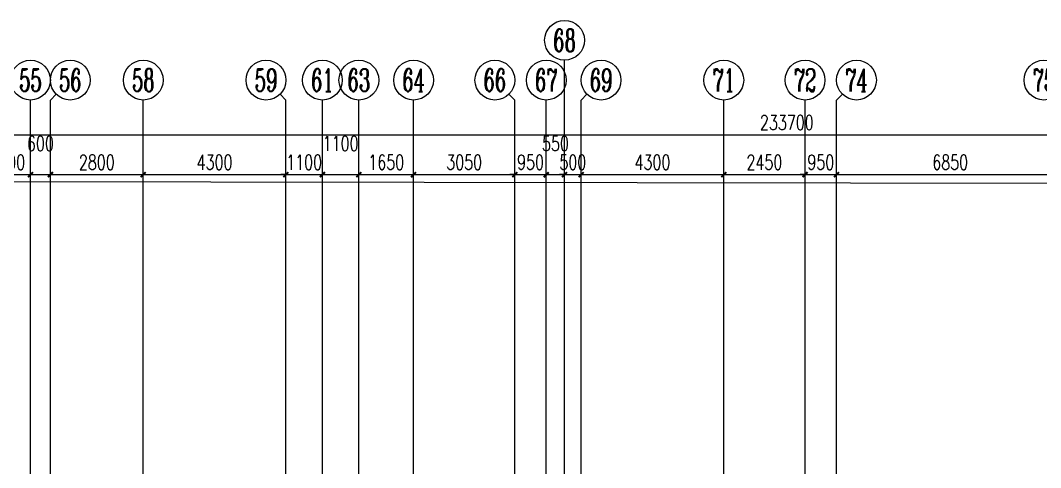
# Model space of a CAD drawing. Extents: x 369444 to 684549, y -549309 to 575337.
# Drawn here: x 474271 to 505025, y 471625 to 485105 of the extents above; entities that cross this region are included whole.
import ezdxf
from ezdxf.enums import TextEntityAlignment as Align

# ---------------------------------------------------------------- set-up
doc = ezdxf.new("R2010")
doc.units = 0
doc.header["$LTSCALE"] = 1000
doc.header["$MEASUREMENT"] = 0
for name, color, linetype in [('AXIS', 3, 'Continuous'), ('AXIS_TEXT', 7, 'Continuous'), ('DOTE', 1, 'Continuous')]:
    doc.layers.add(name, color=color, linetype=linetype)
doc.layers.add('不要动图层', color=140, linetype='Continuous', plot=False)
doc.styles.add('_TCH_AXIS', font='COMPLEX', dxfattribs={"bigfont": 'GBCBIG'})
doc.styles.add('_TCH_DIM_T3', font='SIMPLEX', dxfattribs={"width": 0.705882, "bigfont": 'GBCBIG'})
doc.styles.add('COMPLEX', font='COMPLEX')
doc.dimstyles.new('_TCH_ARCH&&150', dxfattribs={"dimtxt": 446.25, "dimasz": 150, "dimexe": 375, "dimexo": 450, "dimgap": 150, "dimtad": 1, "dimdec": 0, "dimzin": 0, "dimdsep": 46, "dimtxsty": '_TCH_DIM_T3', "dimblk": 'ARCHTICK', "dimcen": 0.09, "dimclrt": 7, "dimazin": 2, "dimtfac": 1, "dimtdec": 0, "dimtix": 1, "dimtmove": 2, "dimatfit": 3, "dimfxl": 0, "dimtolj": 1, "dimtzin": 0, "dimarcsym": 0})

# ---------------------------------------------------------------- blocks, each defined once
blk = doc.blocks.new('_ArchTick')
at = {"color": 0, "linetype": 'ByBlock', "const_width": 0.4}
blk.add_lwpolyline([(-0.5, -0.5), (0.5, 0.5)], dxfattribs=at)
blk = doc.blocks.new('*D1153')
at = {"layer": 'AXIS', "color": 0, "lineweight": -2, "transparency": 16777216}
for p, q in [((473174, 477155), (473174, 480830)), ((474574, 477155), (474574, 480830)), ((473174, 480455), (474574, 480455))]:
    blk.add_line(p, q, dxfattribs=at)
at = {"layer": 'Defpoints', "color": 0, "transparency": 16777216}
for p in [(474574, 480455), (473174, 476705), (474574, 476705)]:
    blk.add_point(p, dxfattribs=at)
at = {"layer": 'AXIS', "color": 0, "lineweight": -2, "transparency": 16777216, "xscale": 150, "yscale": 150, "zscale": 150, "rotation": 180}
blk.add_blockref('_ArchTick', (473174, 480455), dxfattribs=at)
at = {"layer": 'AXIS', "color": 0, "lineweight": -2, "transparency": 16777216, "xscale": 150, "yscale": 150, "zscale": 150}
blk.add_blockref('_ArchTick', (474574, 480455), dxfattribs=at)
at = {"layer": 'AXIS', "color": 7, "lineweight": -2, "transparency": 16777216, "insert": (473874, 480828), "char_height": 446.2, "attachment_point": 5, "style": '_TCH_DIM_T3'}
blk.add_mtext('\\A1;1400', dxfattribs=at)
blk = doc.blocks.new('*D1154')
at = {"layer": 'AXIS', "color": 0, "lineweight": -2, "transparency": 16777216}
for p, q in [((474574, 477155), (474574, 480830)), ((475174, 477155), (475174, 480830)), ((474574, 480455), (475174, 480455))]:
    blk.add_line(p, q, dxfattribs=at)
at = {"layer": 'Defpoints', "color": 0, "transparency": 16777216}
for p in [(475174, 480455), (474574, 476705), (475174, 476705)]:
    blk.add_point(p, dxfattribs=at)
at = {"layer": 'AXIS', "color": 0, "lineweight": -2, "transparency": 16777216, "xscale": 150, "yscale": 150, "zscale": 150, "rotation": 180}
blk.add_blockref('_ArchTick', (474574, 480455), dxfattribs=at)
at = {"layer": 'AXIS', "color": 0, "lineweight": -2, "transparency": 16777216, "xscale": 150, "yscale": 150, "zscale": 150}
blk.add_blockref('_ArchTick', (475174, 480455), dxfattribs=at)
at = {"layer": 'AXIS', "color": 7, "lineweight": -2, "transparency": 16777216, "insert": (474874, 481392), "char_height": 446.2, "attachment_point": 5, "style": '_TCH_DIM_T3'}
blk.add_mtext('\\A1;600', dxfattribs=at)
blk = doc.blocks.new('*D1155')
at = {"layer": 'AXIS', "color": 0, "lineweight": -2, "transparency": 16777216}
for p, q in [((475174, 477155), (475174, 480830)), ((477974, 477155), (477974, 480830)), ((475174, 480455), (477974, 480455))]:
    blk.add_line(p, q, dxfattribs=at)
at = {"layer": 'Defpoints', "color": 0, "transparency": 16777216}
for p in [(477974, 480455), (475174, 476705), (477974, 476705)]:
    blk.add_point(p, dxfattribs=at)
at = {"layer": 'AXIS', "color": 0, "lineweight": -2, "transparency": 16777216, "xscale": 150, "yscale": 150, "zscale": 150, "rotation": 180}
blk.add_blockref('_ArchTick', (475174, 480455), dxfattribs=at)
at = {"layer": 'AXIS', "color": 0, "lineweight": -2, "transparency": 16777216, "xscale": 150, "yscale": 150, "zscale": 150}
blk.add_blockref('_ArchTick', (477974, 480455), dxfattribs=at)
at = {"layer": 'AXIS', "color": 7, "lineweight": -2, "transparency": 16777216, "insert": (476574, 480828), "char_height": 446.2, "attachment_point": 5, "style": '_TCH_DIM_T3'}
blk.add_mtext('\\A1;2800', dxfattribs=at)
blk = doc.blocks.new('*D1156')
at = {"layer": 'AXIS', "color": 0, "lineweight": -2, "transparency": 16777216}
for p, q in [((477974, 477155), (477974, 480830)), ((482274, 477155), (482274, 480830)), ((477974, 480455), (482274, 480455))]:
    blk.add_line(p, q, dxfattribs=at)
at = {"layer": 'Defpoints', "color": 0, "transparency": 16777216}
for p in [(482274, 480455), (477974, 476705), (482274, 476705)]:
    blk.add_point(p, dxfattribs=at)
at = {"layer": 'AXIS', "color": 0, "lineweight": -2, "transparency": 16777216, "xscale": 150, "yscale": 150, "zscale": 150, "rotation": 180}
blk.add_blockref('_ArchTick', (477974, 480455), dxfattribs=at)
at = {"layer": 'AXIS', "color": 0, "lineweight": -2, "transparency": 16777216, "xscale": 150, "yscale": 150, "zscale": 150}
blk.add_blockref('_ArchTick', (482274, 480455), dxfattribs=at)
at = {"layer": 'AXIS', "color": 7, "lineweight": -2, "transparency": 16777216, "insert": (480124, 480828), "char_height": 446.2, "attachment_point": 5, "style": '_TCH_DIM_T3'}
blk.add_mtext('\\A1;4300', dxfattribs=at)
blk = doc.blocks.new('*D1157')
at = {"layer": 'AXIS', "color": 0, "lineweight": -2, "transparency": 16777216}
for p, q in [((482274, 477155), (482274, 480830)), ((483374, 477155), (483374, 480830)), ((482274, 480455), (482124, 480455)), ((482274, 480455), (483374, 480455)), ((483374, 480455), (483524, 480455))]:
    blk.add_line(p, q, dxfattribs=at)
at = {"layer": 'Defpoints', "color": 0, "transparency": 16777216}
for p in [(483374, 480455), (482274, 476705), (483374, 476705)]:
    blk.add_point(p, dxfattribs=at)
at = {"layer": 'AXIS', "color": 0, "lineweight": -2, "transparency": 16777216, "xscale": 150, "yscale": 150, "zscale": 150}
blk.add_blockref('_ArchTick', (482274, 480455), dxfattribs=at)
at = {"layer": 'AXIS', "color": 0, "lineweight": -2, "transparency": 16777216, "xscale": 150, "yscale": 150, "zscale": 150, "rotation": 180}
blk.add_blockref('_ArchTick', (483374, 480455), dxfattribs=at)
at = {"layer": 'AXIS', "color": 7, "lineweight": -2, "transparency": 16777216, "insert": (482824, 480828), "char_height": 446.2, "attachment_point": 5, "style": '_TCH_DIM_T3'}
blk.add_mtext('\\A1;1100', dxfattribs=at)
blk = doc.blocks.new('*D1158')
at = {"layer": 'AXIS', "color": 0, "lineweight": -2, "transparency": 16777216}
for p, q in [((483374, 477155), (483374, 480830)), ((484474, 477155), (484474, 480830)), ((483374, 480455), (484474, 480455))]:
    blk.add_line(p, q, dxfattribs=at)
at = {"layer": 'Defpoints', "color": 0, "transparency": 16777216}
for p in [(484474, 480455), (483374, 476705), (484474, 476705)]:
    blk.add_point(p, dxfattribs=at)
at = {"layer": 'AXIS', "color": 0, "lineweight": -2, "transparency": 16777216, "xscale": 150, "yscale": 150, "zscale": 150, "rotation": 180}
blk.add_blockref('_ArchTick', (483374, 480455), dxfattribs=at)
at = {"layer": 'AXIS', "color": 0, "lineweight": -2, "transparency": 16777216, "xscale": 150, "yscale": 150, "zscale": 150}
blk.add_blockref('_ArchTick', (484474, 480455), dxfattribs=at)
at = {"layer": 'AXIS', "color": 7, "lineweight": -2, "transparency": 16777216, "insert": (483924, 481392), "char_height": 446.2, "attachment_point": 5, "style": '_TCH_DIM_T3'}
blk.add_mtext('\\A1;1100', dxfattribs=at)
blk = doc.blocks.new('*D1159')
at = {"layer": 'AXIS', "color": 0, "lineweight": -2, "transparency": 16777216}
for p, q in [((484474, 477155), (484474, 480830)), ((486124, 477155), (486124, 480830)), ((484474, 480455), (486124, 480455))]:
    blk.add_line(p, q, dxfattribs=at)
at = {"layer": 'Defpoints', "color": 0, "transparency": 16777216}
for p in [(486124, 480455), (484474, 476705), (486124, 476705)]:
    blk.add_point(p, dxfattribs=at)
at = {"layer": 'AXIS', "color": 0, "lineweight": -2, "transparency": 16777216, "xscale": 150, "yscale": 150, "zscale": 150, "rotation": 180}
blk.add_blockref('_ArchTick', (484474, 480455), dxfattribs=at)
at = {"layer": 'AXIS', "color": 0, "lineweight": -2, "transparency": 16777216, "xscale": 150, "yscale": 150, "zscale": 150}
blk.add_blockref('_ArchTick', (486124, 480455), dxfattribs=at)
at = {"layer": 'AXIS', "color": 7, "lineweight": -2, "transparency": 16777216, "insert": (485299, 480828), "char_height": 446.2, "attachment_point": 5, "style": '_TCH_DIM_T3'}
blk.add_mtext('\\A1;1650', dxfattribs=at)
blk = doc.blocks.new('*D1160')
at = {"layer": 'AXIS', "color": 0, "lineweight": -2, "transparency": 16777216}
for p, q in [((486124, 477155), (486124, 480830)), ((489174, 477155), (489174, 480830)), ((486124, 480455), (489174, 480455))]:
    blk.add_line(p, q, dxfattribs=at)
at = {"layer": 'Defpoints', "color": 0, "transparency": 16777216}
for p in [(489174, 480455), (486124, 476705), (489174, 476705)]:
    blk.add_point(p, dxfattribs=at)
at = {"layer": 'AXIS', "color": 0, "lineweight": -2, "transparency": 16777216, "xscale": 150, "yscale": 150, "zscale": 150, "rotation": 180}
blk.add_blockref('_ArchTick', (486124, 480455), dxfattribs=at)
at = {"layer": 'AXIS', "color": 0, "lineweight": -2, "transparency": 16777216, "xscale": 150, "yscale": 150, "zscale": 150}
blk.add_blockref('_ArchTick', (489174, 480455), dxfattribs=at)
at = {"layer": 'AXIS', "color": 7, "lineweight": -2, "transparency": 16777216, "insert": (487649, 480828), "char_height": 446.2, "attachment_point": 5, "style": '_TCH_DIM_T3'}
blk.add_mtext('\\A1;3050', dxfattribs=at)
blk = doc.blocks.new('*D1161')
at = {"layer": 'AXIS', "color": 0, "lineweight": -2, "transparency": 16777216}
for p, q in [((489174, 477155), (489174, 480830)), ((490124, 477155), (490124, 480830)), ((489174, 480455), (489024, 480455)), ((489174, 480455), (490124, 480455)), ((490124, 480455), (490274, 480455))]:
    blk.add_line(p, q, dxfattribs=at)
at = {"layer": 'Defpoints', "color": 0, "transparency": 16777216}
for p in [(490124, 480455), (489174, 476705), (490124, 476705)]:
    blk.add_point(p, dxfattribs=at)
at = {"layer": 'AXIS', "color": 0, "lineweight": -2, "transparency": 16777216, "xscale": 150, "yscale": 150, "zscale": 150}
blk.add_blockref('_ArchTick', (489174, 480455), dxfattribs=at)
at = {"layer": 'AXIS', "color": 0, "lineweight": -2, "transparency": 16777216, "xscale": 150, "yscale": 150, "zscale": 150, "rotation": 180}
blk.add_blockref('_ArchTick', (490124, 480455), dxfattribs=at)
at = {"layer": 'AXIS', "color": 7, "lineweight": -2, "transparency": 16777216, "insert": (489649, 480828), "char_height": 446.2, "attachment_point": 5, "style": '_TCH_DIM_T3'}
blk.add_mtext('\\A1;950', dxfattribs=at)
blk = doc.blocks.new('*D1162')
at = {"layer": 'AXIS', "color": 0, "lineweight": -2, "transparency": 16777216}
for p, q in [((490124, 477155), (490124, 480830)), ((490674, 477155), (490674, 480830)), ((490124, 480455), (490674, 480455))]:
    blk.add_line(p, q, dxfattribs=at)
at = {"layer": 'Defpoints', "color": 0, "transparency": 16777216}
for p in [(490674, 480455), (490124, 476705), (490674, 476705)]:
    blk.add_point(p, dxfattribs=at)
at = {"layer": 'AXIS', "color": 0, "lineweight": -2, "transparency": 16777216, "xscale": 150, "yscale": 150, "zscale": 150, "rotation": 180}
blk.add_blockref('_ArchTick', (490124, 480455), dxfattribs=at)
at = {"layer": 'AXIS', "color": 0, "lineweight": -2, "transparency": 16777216, "xscale": 150, "yscale": 150, "zscale": 150}
blk.add_blockref('_ArchTick', (490674, 480455), dxfattribs=at)
at = {"layer": 'AXIS', "color": 7, "lineweight": -2, "transparency": 16777216, "insert": (490399, 481392), "char_height": 446.2, "attachment_point": 5, "style": '_TCH_DIM_T3'}
blk.add_mtext('\\A1;550', dxfattribs=at)
blk = doc.blocks.new('*D1163')
at = {"layer": 'AXIS', "color": 0, "lineweight": -2, "transparency": 16777216}
for p, q in [((490674, 477155), (490674, 480830)), ((491174, 477155), (491174, 480830)), ((490674, 480455), (490524, 480455)), ((490674, 480455), (491174, 480455)), ((491174, 480455), (491324, 480455))]:
    blk.add_line(p, q, dxfattribs=at)
at = {"layer": 'Defpoints', "color": 0, "transparency": 16777216}
for p in [(491174, 480455), (490674, 476705), (491174, 476705)]:
    blk.add_point(p, dxfattribs=at)
at = {"layer": 'AXIS', "color": 0, "lineweight": -2, "transparency": 16777216, "xscale": 150, "yscale": 150, "zscale": 150}
blk.add_blockref('_ArchTick', (490674, 480455), dxfattribs=at)
at = {"layer": 'AXIS', "color": 0, "lineweight": -2, "transparency": 16777216, "xscale": 150, "yscale": 150, "zscale": 150, "rotation": 180}
blk.add_blockref('_ArchTick', (491174, 480455), dxfattribs=at)
at = {"layer": 'AXIS', "color": 7, "lineweight": -2, "transparency": 16777216, "insert": (490924, 480828), "char_height": 446.2, "attachment_point": 5, "style": '_TCH_DIM_T3'}
blk.add_mtext('\\A1;500', dxfattribs=at)
blk = doc.blocks.new('*D1164')
at = {"layer": 'AXIS', "color": 0, "lineweight": -2, "transparency": 16777216}
for p, q in [((491174, 477155), (491174, 480830)), ((495474, 477155), (495474, 480830)), ((491174, 480455), (495474, 480455))]:
    blk.add_line(p, q, dxfattribs=at)
at = {"layer": 'Defpoints', "color": 0, "transparency": 16777216}
for p in [(495474, 480455), (491174, 476705), (495474, 476705)]:
    blk.add_point(p, dxfattribs=at)
at = {"layer": 'AXIS', "color": 0, "lineweight": -2, "transparency": 16777216, "xscale": 150, "yscale": 150, "zscale": 150, "rotation": 180}
blk.add_blockref('_ArchTick', (491174, 480455), dxfattribs=at)
at = {"layer": 'AXIS', "color": 0, "lineweight": -2, "transparency": 16777216, "xscale": 150, "yscale": 150, "zscale": 150}
blk.add_blockref('_ArchTick', (495474, 480455), dxfattribs=at)
at = {"layer": 'AXIS', "color": 7, "lineweight": -2, "transparency": 16777216, "insert": (493324, 480828), "char_height": 446.2, "attachment_point": 5, "style": '_TCH_DIM_T3'}
blk.add_mtext('\\A1;4300', dxfattribs=at)
blk = doc.blocks.new('*D1165')
at = {"layer": 'AXIS', "color": 0, "lineweight": -2, "transparency": 16777216}
for p, q in [((495474, 477155), (495474, 480830)), ((497924, 477155), (497924, 480830)), ((495474, 480455), (497924, 480455))]:
    blk.add_line(p, q, dxfattribs=at)
at = {"layer": 'Defpoints', "color": 0, "transparency": 16777216}
for p in [(497924, 480455), (495474, 476705), (497924, 476705)]:
    blk.add_point(p, dxfattribs=at)
at = {"layer": 'AXIS', "color": 0, "lineweight": -2, "transparency": 16777216, "xscale": 150, "yscale": 150, "zscale": 150, "rotation": 180}
blk.add_blockref('_ArchTick', (495474, 480455), dxfattribs=at)
at = {"layer": 'AXIS', "color": 0, "lineweight": -2, "transparency": 16777216, "xscale": 150, "yscale": 150, "zscale": 150}
blk.add_blockref('_ArchTick', (497924, 480455), dxfattribs=at)
at = {"layer": 'AXIS', "color": 7, "lineweight": -2, "transparency": 16777216, "insert": (496699, 480828), "char_height": 446.2, "attachment_point": 5, "style": '_TCH_DIM_T3'}
blk.add_mtext('\\A1;2450', dxfattribs=at)
blk = doc.blocks.new('*D1166')
at = {"layer": 'AXIS', "color": 0, "lineweight": -2, "transparency": 16777216}
for p, q in [((497924, 477155), (497924, 480830)), ((498874, 477155), (498874, 480830)), ((497924, 480455), (497774, 480455)), ((497924, 480455), (498874, 480455)), ((498874, 480455), (499024, 480455))]:
    blk.add_line(p, q, dxfattribs=at)
at = {"layer": 'Defpoints', "color": 0, "transparency": 16777216}
for p in [(498874, 480455), (497924, 476705), (498874, 476705)]:
    blk.add_point(p, dxfattribs=at)
at = {"layer": 'AXIS', "color": 0, "lineweight": -2, "transparency": 16777216, "xscale": 150, "yscale": 150, "zscale": 150}
blk.add_blockref('_ArchTick', (497924, 480455), dxfattribs=at)
at = {"layer": 'AXIS', "color": 0, "lineweight": -2, "transparency": 16777216, "xscale": 150, "yscale": 150, "zscale": 150, "rotation": 180}
blk.add_blockref('_ArchTick', (498874, 480455), dxfattribs=at)
at = {"layer": 'AXIS', "color": 7, "lineweight": -2, "transparency": 16777216, "insert": (498399, 480828), "char_height": 446.2, "attachment_point": 5, "style": '_TCH_DIM_T3'}
blk.add_mtext('\\A1;950', dxfattribs=at)
blk = doc.blocks.new('*D1167')
at = {"layer": 'AXIS', "color": 0, "lineweight": -2, "transparency": 16777216}
for p, q in [((498874, 477155), (498874, 480830)), ((505724, 477155), (505724, 480830)), ((498874, 480455), (505724, 480455))]:
    blk.add_line(p, q, dxfattribs=at)
at = {"layer": 'Defpoints', "color": 0, "transparency": 16777216}
for p in [(505724, 480455), (498874, 476705), (505724, 476705)]:
    blk.add_point(p, dxfattribs=at)
at = {"layer": 'AXIS', "color": 0, "lineweight": -2, "transparency": 16777216, "xscale": 150, "yscale": 150, "zscale": 150, "rotation": 180}
blk.add_blockref('_ArchTick', (498874, 480455), dxfattribs=at)
at = {"layer": 'AXIS', "color": 0, "lineweight": -2, "transparency": 16777216, "xscale": 150, "yscale": 150, "zscale": 150}
blk.add_blockref('_ArchTick', (505724, 480455), dxfattribs=at)
at = {"layer": 'AXIS', "color": 7, "lineweight": -2, "transparency": 16777216, "insert": (502299, 480828), "char_height": 446.2, "attachment_point": 5, "style": '_TCH_DIM_T3'}
blk.add_mtext('\\A1;6850', dxfattribs=at)
blk = doc.blocks.new('*D1302')
at = {"layer": 'AXIS', "color": 0, "lineweight": -2, "transparency": 16777216}
for p, q in [((380524, 477155), (380524, 482030)), ((614224, 477155), (614224, 482030)), ((380524, 481655), (614224, 481655))]:
    blk.add_line(p, q, dxfattribs=at)
at = {"layer": 'Defpoints', "color": 0, "transparency": 16777216}
for p in [(614224, 481655), (380524, 476705), (614224, 476705)]:
    blk.add_point(p, dxfattribs=at)
at = {"layer": 'AXIS', "color": 0, "lineweight": -2, "transparency": 16777216, "xscale": 150, "yscale": 150, "zscale": 150, "rotation": 180}
blk.add_blockref('_ArchTick', (380524, 481655), dxfattribs=at)
at = {"layer": 'AXIS', "color": 0, "lineweight": -2, "transparency": 16777216, "xscale": 150, "yscale": 150, "zscale": 150}
blk.add_blockref('_ArchTick', (614224, 481655), dxfattribs=at)
at = {"layer": 'AXIS', "color": 7, "lineweight": -2, "transparency": 16777216, "insert": (497374, 482028), "char_height": 446.2, "attachment_point": 5, "style": '_TCH_DIM_T3'}
blk.add_mtext('\\A1;233700', dxfattribs=at)
blk = doc.blocks.new('_AXISO')
blk.add_circle((0, 0), 0.5)
at = {"layer": 'AXIS_TEXT', "style": 'COMPLEX', "width": 1.041667}
blk.add_attdef('A', text='', height=0.56, dxfattribs=at).set_placement((-0.25, -0.28), (0.25, -0.28), align=Align.FIT)

msp = doc.modelspace()

# ---------------------------------------------------------------- linework, layer by layer
at = {"layer": 'AXIS'}
for p, q in [((490674.5, 476704.8), (490674.5, 483904.8)), ((475350.2, 482880.5), (475174.5, 482704.8)), ((482098.7, 482880.5), (482274.5, 482704.8)), ((488998.7, 482880.5), (489174.5, 482704.8)), ((491350.2, 482880.5), (491174.5, 482704.8)), ((499050.2, 482880.5), (498874.5, 482704.8)), ((474574.5, 476704.8), (474574.5, 482704.8)), ((475174.5, 476704.8), (475174.5, 482704.8)), ((477974.5, 476704.8), (477974.5, 482704.8)), ((482274.5, 476704.8), (482274.5, 482704.8)), ((483374.5, 476704.8), (483374.5, 482704.8)), ((484474.5, 476704.8), (484474.5, 482704.8)), ((486124.5, 476704.8), (486124.5, 482704.8)), ((489174.5, 476704.8), (489174.5, 482704.8)), ((490124.5, 476704.8), (490124.5, 482704.8)), ((491174.5, 476704.8), (491174.5, 482704.8)), ((495474.5, 476704.8), (495474.5, 482704.8)), ((497924.5, 476704.8), (497924.5, 482704.8)), ((498874.5, 476704.8), (498874.5, 482704.8))]:
    msp.add_line(p, q, dxfattribs=at)
at = {"layer": 'DOTE', "color": 8}
for p, q in [((474574.5, 59364.2), (474574.5, 476704.8)), ((475174.5, 59364.2), (475174.5, 476704.8)), ((477974.5, 261807), (477974.5, 476704.8)), ((482274.5, 59364.2), (482274.5, 476704.8)), ((483374.5, 59364.2), (483374.5, 476704.8)), ((484474.5, 261807), (484474.5, 476704.8)), ((486124.5, 261807), (486124.5, 476704.8)), ((489174.5, 59364.2), (489174.5, 476704.8)), ((490124.5, 59364.2), (490124.5, 476704.8)), ((490674.5, 59364.2), (490674.5, 476704.8)), ((491174.5, 59364.2), (491174.5, 476704.8)), ((495474.5, 261807), (495474.5, 476704.8)), ((497924.5, 59364.2), (497924.5, 476704.8)), ((498874.5, 59364.2), (498874.5, 476704.8))]:
    msp.add_line(p, q, dxfattribs=at)
at = {"layer": '不要动图层'}
msp.add_lwpolyline([(374141.4, 480401.6), (608632.4, 480035.6), (630599.4, 458002.6), (630103.6, 140971.4), (534606.6, 140971.5), (534606.6, 44667.5), (383961.4, 44901.6), (384134.4, 155731.6), (384114.4, 173450.6), (374190.4, 173466.6), (373839.4, 234426.6), (373748.4, 250410.6), (374011.4, 393904.6)], close=True, dxfattribs=at)

# ---------------------------------------------------------------- block references
at = {"layer": 'AXIS', "lineweight": -2}
ref = msp.add_blockref('_AXISO', (490674.5, 484504.8), dxfattribs=dict(at, xscale=1200, yscale=1200, zscale=1200))
ref.add_attrib('A', '68', dxfattribs={"layer": 'AXIS_TEXT', "lineweight": -2, "ltscale": 6, "height": 678.82, "style": '_TCH_AXIS', "width": 0.617647}).set_placement((490335.1, 484165.4), (491013.9, 484165.4), align=Align.FIT)
ref = msp.add_blockref('_AXISO', (474574.5, 483304.8), dxfattribs=dict(at, xscale=1200, yscale=1200, zscale=1200))
ref.add_attrib('A', '55', dxfattribs={"layer": 'AXIS_TEXT', "lineweight": -2, "ltscale": 6, "height": 678.82, "style": '_TCH_AXIS', "width": 0.617647}).set_placement((474235.1, 482965.4), (474913.9, 482965.4), align=Align.FIT)
ref = msp.add_blockref('_AXISO', (475774.5, 483304.8), dxfattribs=dict(at, xscale=1200, yscale=1200, zscale=1200))
ref.add_attrib('A', '56', dxfattribs={"layer": 'AXIS_TEXT', "lineweight": -2, "ltscale": 6, "height": 678.82, "style": '_TCH_AXIS', "width": 0.617647}).set_placement((475435.1, 482965.4), (476113.9, 482965.4), align=Align.FIT)
ref = msp.add_blockref('_AXISO', (477974.5, 483304.8), dxfattribs=dict(at, xscale=1200, yscale=1200, zscale=1200))
ref.add_attrib('A', '58', dxfattribs={"layer": 'AXIS_TEXT', "lineweight": -2, "ltscale": 6, "height": 678.82, "style": '_TCH_AXIS', "width": 0.617647}).set_placement((477635.1, 482965.4), (478313.9, 482965.4), align=Align.FIT)
ref = msp.add_blockref('_AXISO', (481674.5, 483304.8), dxfattribs=dict(at, xscale=1200, yscale=1200, zscale=1200))
ref.add_attrib('A', '59', dxfattribs={"layer": 'AXIS_TEXT', "lineweight": -2, "ltscale": 6, "height": 678.82, "style": '_TCH_AXIS', "width": 0.617647}).set_placement((481335.1, 482965.4), (482013.9, 482965.4), align=Align.FIT)
ref = msp.add_blockref('_AXISO', (483374.5, 483304.8), dxfattribs=dict(at, xscale=1200, yscale=1200, zscale=1200))
ref.add_attrib('A', '61', dxfattribs={"layer": 'AXIS_TEXT', "lineweight": -2, "ltscale": 6, "height": 678.82, "style": '_TCH_AXIS', "width": 0.724138}).set_placement((483035.1, 482965.4), (483713.9, 482965.4), align=Align.FIT)
ref = msp.add_blockref('_AXISO', (484474.5, 483304.8), dxfattribs=dict(at, xscale=1200, yscale=1200, zscale=1200))
ref.add_attrib('A', '63', dxfattribs={"layer": 'AXIS_TEXT', "lineweight": -2, "ltscale": 6, "height": 678.82, "style": '_TCH_AXIS', "width": 0.617647}).set_placement((484135.1, 482965.4), (484813.9, 482965.4), align=Align.FIT)
ref = msp.add_blockref('_AXISO', (486124.5, 483304.8), dxfattribs=dict(at, xscale=1200, yscale=1200, zscale=1200))
ref.add_attrib('A', '64', dxfattribs={"layer": 'AXIS_TEXT', "lineweight": -2, "ltscale": 6, "height": 678.82, "style": '_TCH_AXIS', "width": 0.583333}).set_placement((485785.1, 482965.4), (486463.9, 482965.4), align=Align.FIT)
ref = msp.add_blockref('_AXISO', (488574.5, 483304.8), dxfattribs=dict(at, xscale=1200, yscale=1200, zscale=1200))
ref.add_attrib('A', '66', dxfattribs={"layer": 'AXIS_TEXT', "lineweight": -2, "ltscale": 6, "height": 678.82, "style": '_TCH_AXIS', "width": 0.617647}).set_placement((488235.1, 482965.4), (488913.9, 482965.4), align=Align.FIT)
ref = msp.add_blockref('_AXISO', (490124.5, 483304.8), dxfattribs=dict(at, xscale=1200, yscale=1200, zscale=1200))
ref.add_attrib('A', '67', dxfattribs={"layer": 'AXIS_TEXT', "lineweight": -2, "ltscale": 6, "height": 678.82, "style": '_TCH_AXIS', "width": 0.617647}).set_placement((489785.1, 482965.4), (490463.9, 482965.4), align=Align.FIT)
ref = msp.add_blockref('_AXISO', (491774.5, 483304.8), dxfattribs=dict(at, xscale=1200, yscale=1200, zscale=1200))
ref.add_attrib('A', '69', dxfattribs={"layer": 'AXIS_TEXT', "lineweight": -2, "ltscale": 6, "height": 678.82, "style": '_TCH_AXIS', "width": 0.617647}).set_placement((491435.1, 482965.4), (492113.9, 482965.4), align=Align.FIT)
ref = msp.add_blockref('_AXISO', (495474.5, 483304.8), dxfattribs=dict(at, xscale=1200, yscale=1200, zscale=1200))
ref.add_attrib('A', '71', dxfattribs={"layer": 'AXIS_TEXT', "lineweight": -2, "ltscale": 6, "height": 678.82, "style": '_TCH_AXIS', "width": 0.724138}).set_placement((495135.1, 482965.4), (495813.9, 482965.4), align=Align.FIT)
ref = msp.add_blockref('_AXISO', (497924.5, 483304.8), dxfattribs=dict(at, xscale=1200, yscale=1200, zscale=1200))
ref.add_attrib('A', '72', dxfattribs={"layer": 'AXIS_TEXT', "lineweight": -2, "ltscale": 6, "height": 678.82, "style": '_TCH_AXIS', "width": 0.617647}).set_placement((497585.1, 482965.4), (498263.9, 482965.4), align=Align.FIT)
ref = msp.add_blockref('_AXISO', (499474.5, 483304.8), dxfattribs=dict(at, xscale=1200, yscale=1200, zscale=1200))
ref.add_attrib('A', '74', dxfattribs={"layer": 'AXIS_TEXT', "lineweight": -2, "ltscale": 6, "height": 678.82, "style": '_TCH_AXIS', "width": 0.583333}).set_placement((499135.1, 482965.4), (499813.9, 482965.4), align=Align.FIT)
ref = msp.add_blockref('_AXISO', (505124.5, 483304.8), dxfattribs=dict(at, xscale=1200, yscale=1200, zscale=1200))
ref.add_attrib('A', '75', dxfattribs={"layer": 'AXIS_TEXT', "lineweight": -2, "ltscale": 6, "height": 678.82, "style": '_TCH_AXIS', "width": 0.617647}).set_placement((504785.1, 482965.4), (505463.9, 482965.4), align=Align.FIT)

# ---------------------------------------------------------------- dimensions: what is measured, and where the dimension line sits
for p1, p2, distance, text, picture, middle in [((380524.5, 476704.8), (614224.5, 476704.8), 4950, '233700', '*D1302', (497374.5, 482027.9)), ((473174.5, 476704.8), (474574.5, 476704.8), 3750, '1400', '*D1153', (473874.5, 480827.9)), ((475174.5, 476704.8), (477974.5, 476704.8), 3750, '2800', '*D1155', (476574.5, 480827.9)), ((477974.5, 476704.8), (482274.5, 476704.8), 3750, '4300', '*D1156', (480124.5, 480827.9)), ((482274.5, 476704.8), (483374.5, 476704.8), 3750, '1100', '*D1157', (482824.5, 480827.9)), ((484474.5, 476704.8), (486124.5, 476704.8), 3750, '1650', '*D1159', (485299.5, 480827.9)), ((486124.5, 476704.8), (489174.5, 476704.8), 3750, '3050', '*D1160', (487649.5, 480827.9)), ((489174.5, 476704.8), (490124.5, 476704.8), 3750, '950', '*D1161', (489649.5, 480827.9)), ((490674.5, 476704.8), (491174.5, 476704.8), 3750, '500', '*D1163', (490924.5, 480827.9)), ((491174.5, 476704.8), (495474.5, 476704.8), 3750, '4300', '*D1164', (493324.5, 480827.9)), ((495474.5, 476704.8), (497924.5, 476704.8), 3750, '2450', '*D1165', (496699.5, 480827.9)), ((497924.5, 476704.8), (498874.5, 476704.8), 3750, '950', '*D1166', (498399.5, 480827.9)), ((498874.5, 476704.8), (505724.5, 476704.8), 3750, '6850', '*D1167', (502299.5, 480827.9))]:
    dim = msp.add_aligned_dim(p1=p1, p2=p2, distance=distance, text=text, dimstyle='_TCH_ARCH&&150', dxfattribs=at)
    dim.commit()
    dim.dimension.update_dxf_attribs({"geometry": picture, "text_midpoint": middle})
for base, p1, p2, text, picture, middle in [((475174.5, 480454.8), (474574.5, 476704.8), (475174.5, 476704.8), '600', '*D1154', (474874.5, 481392.3)), ((484474.5, 480454.8), (483374.5, 476704.8), (484474.5, 476704.8), '1100', '*D1158', (483924.5, 481392.3)), ((490674.5, 480454.8), (490124.5, 476704.8), (490674.5, 476704.8), '550', '*D1162', (490399.5, 481392.3))]:
    dim = msp.add_linear_dim(base=base, p1=p1, p2=p2, angle=0, text=text, dimstyle='_TCH_ARCH&&150', dxfattribs=at)
    dim.commit()
    dim.dimension.update_dxf_attribs({"geometry": picture, "text_midpoint": middle, "dimtype": 161})

doc.saveas('drawing.dxf')
